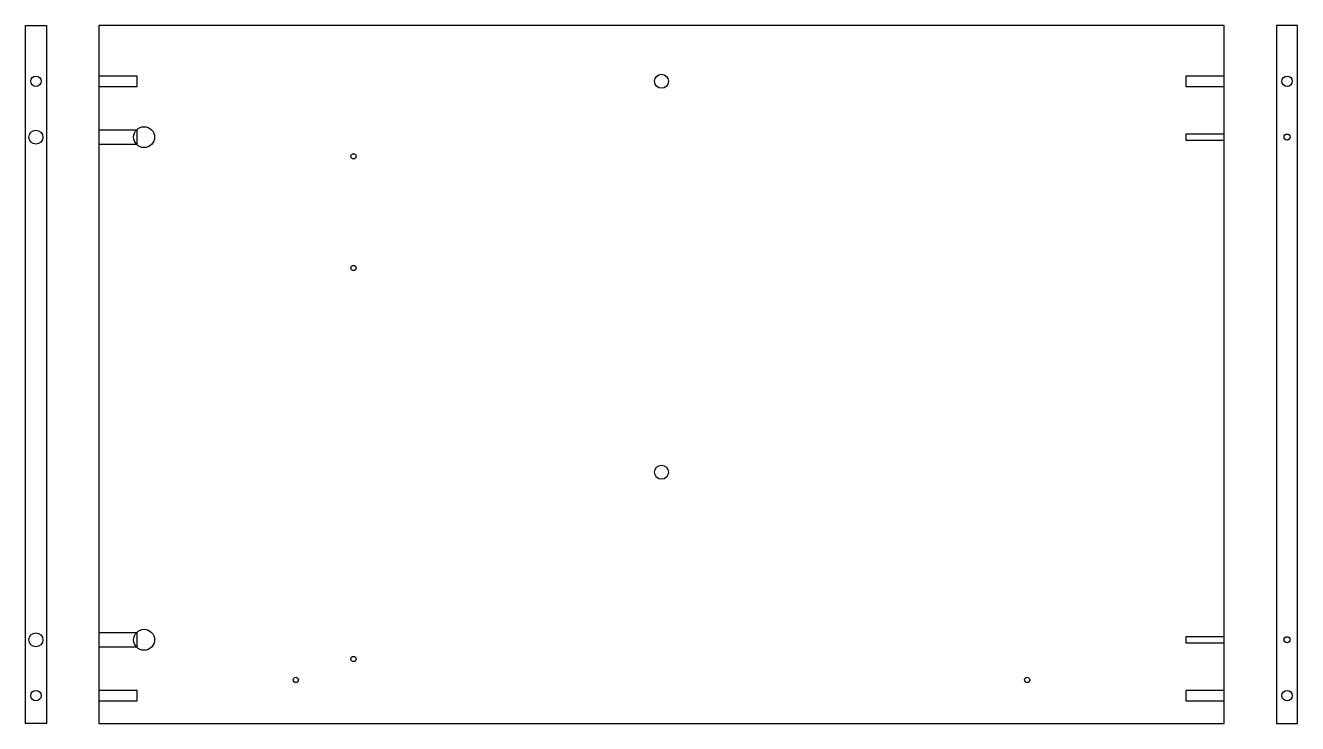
# Model space of a CAD drawing. Extents: x -42 to 687, y 0 to 400.
import ezdxf

# ---------------------------------------------------------------- set-up
doc = ezdxf.new("R2010")
doc.units = 0
doc.header["$MEASUREMENT"] = 0
for name, color, linetype in [('FACE1', 7, 'Continuous'), ('FACE3', 7, 'Continuous'), ('LATOA', 7, 'Continuous'), ('LATOC', 7, 'Continuous'), ('LATOE9K00', 7, 'Continuous'), ('PANEL12K00', 7, 'Continuous'), ('VERTICA3K00', 7, 'Continuous'), ('VERTICA5K00', 7, 'Continuous'), ('VERTICA9K00', 7, 'Continuous')]:
    doc.layers.add(name, color=color, linetype=linetype)

msp = doc.modelspace()

# ---------------------------------------------------------------- linework, layer by layer
at = {"layer": 'FACE1', "color": 0}
msp.add_lwpolyline([(-30, 0), (-42, 0), (-42, 400), (-30, 400)], close=True, dxfattribs=at)
for centre, radius in [((-36, 368), 3), ((-36, 336), 4), ((-36, 48), 4), ((-36, 16), 3)]:
    msp.add_circle(centre, radius, dxfattribs=at)
at = {"layer": 'FACE3', "color": 0}
msp.add_lwpolyline([(675, 0), (687, 0), (687, 400), (675, 400)], close=True, dxfattribs=at)
for centre, radius in [((681, 368), 3), ((681, 336), 1.75), ((681, 48), 1.75), ((681, 16), 3)]:
    msp.add_circle(centre, radius, dxfattribs=at)
at = {"layer": 'LATOA', "color": 0}
for points in [[(0, 365), (22, 365), (22, 371), (0, 371)], [(0, 332), (22, 332), (22, 340), (0, 340)], [(0, 44), (22, 44), (22, 52), (0, 52)], [(0, 13), (22, 13), (22, 19), (0, 19)]]:
    msp.add_lwpolyline(points, close=True, dxfattribs=at)
at = {"layer": 'LATOC', "color": 0}
for points in [[(645, 371), (623, 371), (623, 365), (645, 365)], [(645, 337.75), (623, 337.75), (623, 334.25), (645, 334.25)], [(645, 49.75), (623, 49.75), (623, 46.25), (645, 46.25)], [(645, 19), (623, 19), (623, 13), (645, 13)]]:
    msp.add_lwpolyline(points, close=True, dxfattribs=at)
at = {"layer": 'LATOE9K00', "color": 0}
for centre, radius in [((322.5, 368), 4), ((322.5, 144), 4), ((113, 25), 1.5), ((532, 25), 1.5)]:
    msp.add_circle(centre, radius, dxfattribs=at)
at = {"layer": 'PANEL12K00', "color": 0}
msp.add_lwpolyline([(0, 0), (645, 0), (645, 400), (0, 400)], close=True, dxfattribs=at)
at = {"layer": 'VERTICA3K00', "color": 0}
for centre in [(146, 325), (146, 261), (146, 37)]:
    msp.add_circle(centre, 1.5, dxfattribs=at)
at = {"layer": 'VERTICA5K00', "color": 0}
for centre, radius in [((322.5, 368), 4), ((322.5, 144), 4), ((113, 25), 1.5), ((532, 25), 1.5)]:
    msp.add_circle(centre, radius, dxfattribs=at)
at = {"layer": 'VERTICA9K00', "color": 0}
for centre in [(26, 336), (26, 48)]:
    msp.add_circle(centre, 6, dxfattribs=at)

doc.saveas('drawing.dxf')
